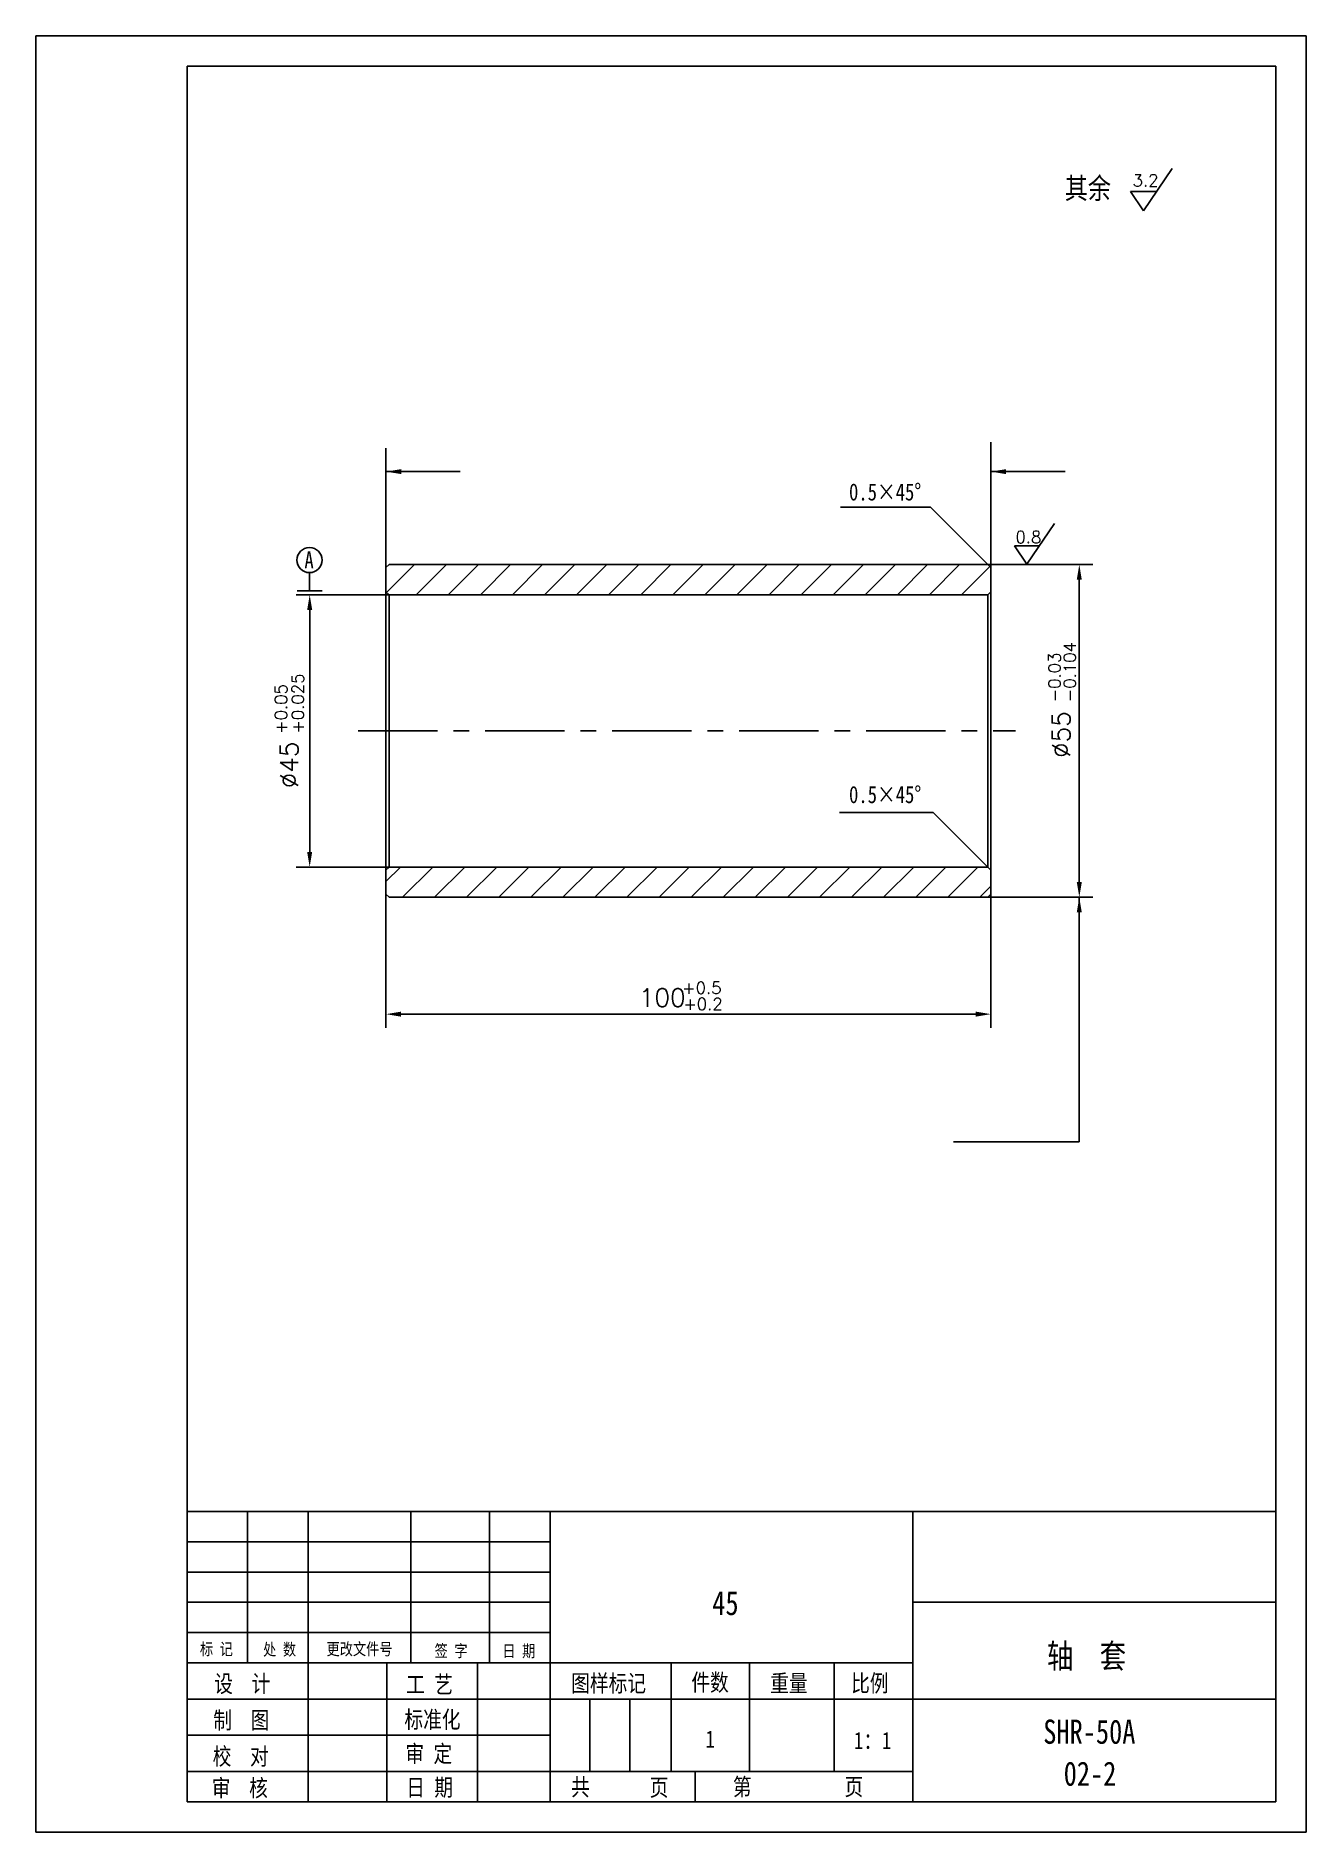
# Model space of a CAD drawing. Extents: x 346 to 556, y 136 to 433.
import ezdxf

# ---------------------------------------------------------------- set-up
doc = ezdxf.new("R2010")
doc.units = 0
doc.header["$LTSCALE"] = 10.5
doc.header["$MEASUREMENT"] = 0
doc.linetypes.add('CENTER', pattern=[2, 1.25, -0.25, 0.25, -0.25])
doc.layers.get('0').update_dxf_attribs({"color": 2, "linetype": 'CONTINUOUS'})
doc.layers.get('DEFPOINTS').update_dxf_attribs({"linetype": 'CONTINUOUS'})
doc.layers.add('PART', color=3, linetype='CONTINUOUS')
doc.layers.add('SMPEN_THICK', color=7, linetype='CONTINUOUS')
doc.styles.add('HZDX', font='', dxfattribs={"width": 0.8, "height": 7.5})
doc.styles.get("Standard").update_dxf_attribs({"font": 'txt.shx', "height": 3, "bigfont": 'hzfs.shx'})
doc.styles.get('HZDX').set_extended_font_data('SimSun')
doc.dimstyles.get("Standard").update_dxf_attribs({"dimtxt": 0.18, "dimasz": 0.18, "dimexe": 0.18, "dimexo": 0.0625, "dimgap": 0.09, "dimtad": 0, "dimtih": 1, "dimtoh": 1, "dimdec": 4, "dimzin": 0, "dimdsep": 46, "dimtxsty": 'Standard', "dimcen": 0.09, "dimadec": 0, "dimazin": 0, "dimtfac": 1, "dimtdec": 4, "dimtofl": 0, "dimtmove": 0, "dimatfit": 3, "dimfxl": 1, "dimtolj": 1, "dimtzin": 0, "dimarcsym": 0})

# ---------------------------------------------------------------- blocks, each defined once
blk = doc.blocks.new('*D5')
at = {"color": 2, "linetype": 'ByBlock', "transparency": 16777216}
for p, q in [((503.68, 345.23), (521.06, 345.23)), ((518.81, 292.73), (518.81, 342.73)), ((503.68, 290.23), (521.06, 290.23))]:
    blk.add_line(p, q, dxfattribs=at)
for points in [[(518.39, 342.73), (519.22, 342.73), (518.81, 345.23)], [(518.39, 292.73), (519.22, 292.73), (518.81, 290.23)]]:
    blk.add_solid(points, dxfattribs=at)
at = {"layer": 'DEFPOINTS', "color": 0, "linetype": 'ByBlock', "transparency": 16777216}
for p in [(503.68, 345.23), (518.81, 345.23), (503.68, 290.23)]:
    blk.add_point(p, dxfattribs=at)
at = {"color": 2, "linetype": 'ByBlock', "transparency": 16777216, "insert": (515.81, 317.12), "char_height": 3, "attachment_point": 5, "rotation": 90}
blk.add_mtext('\\A1;∅55', dxfattribs=at)

msp = doc.modelspace()

# ---------------------------------------------------------------- hatches: boundary and pattern name
at = {"layer": 'SMPEN_THICK'}
h = msp.add_hatch(dxfattribs=at)
h.set_pattern_fill('ANSI31', color=256, scale=30, style=0)
h.paths.add_polyline_path([(504.17845, 344.7295), (503.67845, 345.2295), (404.67845, 345.2295), (404.17845, 344.7295), (404.17845, 340.7295), (404.67845, 340.2295), (503.67845, 340.2295), (504.17845, 340.7295)])
h.paths.add_polyline_path([(504.17845, 294.7295), (503.67845, 295.2295), (404.67845, 295.2295), (404.17845, 294.7295), (404.17845, 290.7295), (404.67845, 290.2295), (503.67845, 290.2295), (504.17845, 290.7295)])

# ---------------------------------------------------------------- linework, layer by layer
for p, q in [((534.15243, 410.72394), (529.41352, 403.74436)), ((527.28935, 406.8999), (529.41352, 403.74436)), ((531.54123, 406.8999), (527.28935, 406.8999)), ((514.70973, 352.01691), (510.14054, 345.28729)), ((508.09244, 348.32982), (510.14054, 345.28729)), ((512.19205, 348.32982), (508.09244, 348.32982))]:
    msp.add_line(p, q)
at = {"color": 2, "linetype": 'ByBlock'}
for p, q in [((404.67845, 340.2295), (389.31138, 340.2295)), ((391.56138, 337.7295), (391.56138, 297.7295)), ((404.67845, 295.2295), (389.31138, 295.2295)), ((404.17845, 290.7295), (404.17845, 268.64798)), ((504.17845, 290.7295), (504.17845, 268.64798)), ((406.67845, 270.89798), (501.67845, 270.89798))]:
    msp.add_line(p, q, dxfattribs=at)
for points in [[(391.14471, 337.7295), (391.97805, 337.7295), (391.56138, 340.2295)], [(391.14471, 297.7295), (391.97805, 297.7295), (391.56138, 295.2295)], [(406.67845, 271.31465), (406.67845, 270.48132), (404.17845, 270.89798)], [(501.67845, 271.31465), (501.67845, 270.48132), (504.17845, 270.89798)]]:
    msp.add_solid(points, dxfattribs=at)
at = {"layer": 'DEFPOINTS', "color": 0, "linetype": 'ByBlock'}
for p in [(404.67845, 340.2295), (391.56138, 295.2295), (404.67845, 295.2295), (404.17845, 290.7295), (504.17845, 290.7295), (504.17845, 270.89798)]:
    msp.add_point(p, dxfattribs=at)
at = {"layer": 'PART', "color": 6, "linetype": 'Continuous'}
for p, q in [((346.30103, 432.65178), (556.30103, 432.65178)), ((556.30103, 432.65178), (556.30103, 135.65178)), ((556.30103, 135.65178), (346.30103, 135.65178))]:
    msp.add_line(p, q, dxfattribs=at)
at = {"layer": 'PART', "color": 5, "linetype": 'Continuous'}
for p, q in [((371.30103, 427.65178), (551.30103, 427.65178)), ((551.30103, 427.65178), (551.30103, 140.65178)), ((371.30103, 188.65178), (371.30103, 140.65178)), ((551.30103, 140.65178), (371.30103, 140.65178))]:
    msp.add_line(p, q, dxfattribs=at)
at = {"layer": 'PART', "linetype": 'Continuous'}
for p, q in [((551.30103, 188.65178), (371.30103, 188.65178)), ((381.30103, 188.65178), (381.30103, 163.65178)), ((391.30103, 188.65178), (391.30103, 140.65178)), ((408.30103, 188.65178), (408.30103, 163.65178)), ((421.30103, 188.65178), (421.30103, 163.65178)), ((431.30103, 188.65178), (431.30103, 140.65178)), ((491.30103, 188.65178), (491.30103, 140.65178)), ((551.30103, 173.65178), (491.30103, 173.65178)), ((404.30103, 163.65178), (404.30103, 140.65178)), ((419.30103, 163.65178), (419.30103, 140.65178)), ((451.30103, 163.65178), (451.30103, 145.65178)), ((464.30103, 163.65178), (464.30103, 145.65178)), ((478.30103, 163.65178), (478.30103, 145.65178)), ((437.90103, 157.65178), (437.90103, 145.65178)), ((444.50103, 157.65178), (444.50103, 145.65178)), ((551.30103, 157.65178), (491.30103, 157.65178)), ((455.30103, 145.65178), (455.30103, 140.65178))]:
    msp.add_line(p, q, dxfattribs=at)
at = {"layer": 'SMPEN_THICK', "color": 6}
msp.add_line((346.30103, 135.65178), (346.30103, 432.65178), dxfattribs=at)
at = {"layer": 'SMPEN_THICK', "color": 5}
msp.add_line((371.30103, 188.65178), (371.30103, 427.65178), dxfattribs=at)
at = {"layer": 'SMPEN_THICK'}
for p, q in [((504.17845, 344.7295), (504.17845, 365.46969)), ((404.17845, 344.7295), (404.17845, 364.46894)), ((494.19701, 354.712), (479.31916, 354.712)), ((503.67845, 345.2295), (494.19701, 354.712)), ((391.53612, 340.87341), (391.53612, 343.91156)), ((389.46816, 340.87341), (393.60408, 340.87341)), ((494.63034, 304.25377), (479.1414, 304.25377)), ((503.67845, 295.2295), (494.63034, 304.25377)), ((431.30103, 183.65178), (371.30103, 183.65178)), ((431.30103, 178.65178), (371.30103, 178.65178)), ((431.30103, 173.65178), (371.30103, 173.65178)), ((431.30103, 168.65178), (371.30103, 168.65178)), ((491.30103, 163.65178), (371.30103, 163.65178)), ((491.30103, 157.65178), (371.30103, 157.65178)), ((431.30103, 151.65178), (371.30103, 151.65178)), ((491.30103, 145.65178), (371.30103, 145.65178))]:
    msp.add_line(p, q, dxfattribs=at)
at = {"layer": 'SMPEN_THICK', "color": 4}
for p, q in [((404.17845, 344.7295), (404.67845, 345.2295)), ((404.17845, 344.7295), (404.17845, 290.7295)), ((404.67845, 345.2295), (503.67845, 345.2295)), ((503.67845, 345.2295), (504.17845, 344.7295)), ((504.17845, 344.7295), (504.17845, 290.7295)), ((404.17845, 340.7295), (404.17845, 340.7295)), ((404.17845, 340.7295), (404.67845, 340.2295)), ((404.67845, 340.2295), (503.67845, 340.2295)), ((404.67845, 340.2295), (404.67845, 295.2295)), ((503.67845, 340.2295), (504.17845, 340.7295)), ((503.67845, 340.2295), (503.67845, 295.2295)), ((504.17845, 340.7295), (504.17845, 340.7295)), ((404.17845, 294.7295), (404.67845, 295.2295)), ((404.17845, 294.7295), (404.17845, 294.7295)), ((404.67845, 295.2295), (503.67845, 295.2295)), ((503.67845, 295.2295), (504.17845, 294.7295)), ((504.17845, 294.7295), (504.17845, 294.7295)), ((404.17845, 290.7295), (404.67845, 290.2295)), ((404.67845, 290.2295), (503.67845, 290.2295)), ((503.67845, 290.2295), (504.17845, 290.7295))]:
    msp.add_line(p, q, dxfattribs=at)
at = {"layer": 'SMPEN_THICK', "linetype": 'CENTER'}
msp.add_line((399.56609, 317.7295), (508.28596, 317.7295), dxfattribs=at)
at = {"layer": 'SMPEN_THICK'}
msp.add_circle((391.53612, 345.97952), 2.07381, dxfattribs=at)

# ---------------------------------------------------------------- texts
for s, p in [('3.2', (527.6178, 407.75981)), ('0.8', (508.25574, 348.78143))]:
    msp.add_text(s, height=2).set_placement(p)
at = {"layer": 'SMPEN_THICK', "style": 'HZDX', "width": 0.8}
for s, height, p in [('其余', 3.5, (516.40364, 405.72508)), ('0.5×45%%D', 2.835, (480.73456, 355.83208)), ('A', 2.835, (390.68649, 344.58922)), ('0.5×45%%D', 2.835, (480.73456, 305.79591)), ('45', 4, (458.12522, 171.52958)), ('标 记', 2, (373.41785, 164.92232)), ('处 数', 2, (383.86005, 164.85827)), ('更改文件号', 2, (394.34956, 164.92321)), ('签 字', 2, (412.21354, 164.61907)), ('日 期', 2, (423.40237, 164.59729)), ('轴  套', 4, (513.46341, 162.76343)), ('设  计', 2.835, (375.77433, 158.77083)), ('工 艺', 2.835, (407.51607, 158.64147)), ('图样标记', 2.835, (434.79808, 158.83978)), ('件数', 2.835, (454.66907, 158.9884)), ('重量', 2.835, (467.70016, 158.84021)), ('比例', 2.835, (481.08575, 158.8587)), ('制  图', 2.835, (375.62607, 152.73889)), ('标准化', 2.835, (407.21955, 152.85028)), ('1', 2.835, (456.98895, 149.60525)), ('1：1', 2.835, (481.5546, 149.37034)), ('SHR-50A', 4, (512.849, 150.25145)), ('校  对', 2.835, (375.5242, 146.76006)), ('审 定', 2.835, (407.3863, 147.1886)), ('02-2', 4, (516.22828, 143.31471)), ('审  核', 2.835, (375.37594, 141.5272)), ('日 期', 2.835, (407.52232, 141.63192)), ('共', 2.835, (434.76882, 141.68389)), ('页', 2.835, (447.7768, 141.61904)), ('第', 2.835, (461.52757, 141.72086)), ('页', 2.835, (479.99291, 141.72086))]:
    msp.add_text(s, height=height, dxfattribs=at).set_placement(p)
at = {"layer": 'SMPEN_THICK', "color": 2}
for s, height, p in [('-0.03', 2, (515.71531, 322.45543)), ('-0.104', 2, (518.23221, 322.48613)), ('+0.025', 2, (390.60459, 317.28276)), ('+0.05', 2, (387.82474, 317.25206)), ('∅45', 3, (389.67943, 308.25206))]:
    msp.add_text(s, height=height, rotation=90, dxfattribs=at).set_placement(p)
for s, height, p in [('+0.5', 2, (453.15181, 274.25236)), ('100', 3, (446.00474, 272.13558)), ('+0.2', 2, (453.32843, 271.5896))]:
    msp.add_text(s, height=height, dxfattribs=at).set_placement(p)

# ---------------------------------------------------------------- dimensions: what is measured, and where the dimension line sits
at = {"layer": 'SMPEN_THICK'}
dim = msp.add_linear_dim(base=(518.80518, 345.2295), p1=(503.67845, 290.2295), p2=(503.67845, 345.2295), angle=90, text='%%c<>', dimstyle='Standard', override={"dimtxt": 5, "dimasz": 2.5, "dimexe": 2.25, "dimexo": 0, "dimgap": 1.5, "dimtad": 1, "dimtih": 0, "dimtoh": 0, "dimzin": 8, "dimclrd": 2, "dimclre": 2, "dimclrt": 2, "dimtm": 0.115, "dimtfac": 0.66667, "dimtofl": 1, "dimatfit": 1, "dimtvp": 5, "dimtzin": 8}, dxfattribs=at)
dim.commit()
dim.dimension.update_dxf_attribs({"geometry": '*D5', "text_midpoint": (518.80518, 317.12441), "dimtype": 160})

# ---------------------------------------------------------------- leaders
at = {"layer": 'SMPEN_THICK', "color": 2}
for points in [[(404.20585, 360.6064), (416.46125, 360.6064)], [(504.19554, 360.6064), (516.45094, 360.6064)], [(518.80518, 290.2295), (518.80518, 249.78283), (498.02733, 249.78283)]]:
    msp.add_leader(points, dimstyle='Standard', override={"dimtxt": 5, "dimasz": 2.5, "dimexe": 2.25, "dimexo": 0, "dimgap": 1.5, "dimtad": 1, "dimtih": 0, "dimtoh": 0, "dimzin": 8, "dimclrd": 2, "dimclre": 2, "dimclrt": 2, "dimtm": 0.115, "dimtfac": 0.66667, "dimtofl": 1, "dimtvp": 5, "dimtzin": 8}, dxfattribs=at)

doc.saveas('drawing.dxf')
